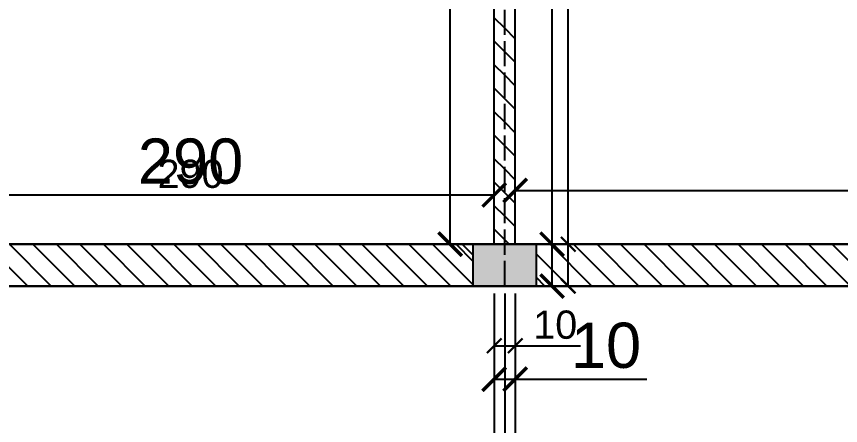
# Model space of a CAD drawing. Header units: millimetres. Extents: x -26398 to 135532, y -376633 to 43268.
# Drawn here: x 9203.9 to 9597.4, y -358941.6 to -358746.1 of the extents above; entities that cross this region are included whole.
import ezdxf

# ---------------------------------------------------------------- set-up
doc = ezdxf.new("R2010")
doc.units = ezdxf.units.MM
doc.linetypes.add('ACAD_ISO02W100', pattern=[15, 12, -3])
for name, color, linetype in [('0 @ 5', 7, 'Continuous'), ('0 @ 8', 7, 'Continuous'), ('trục chia', 160, 'ACAD_ISO02W100'), ('TƯỜNG', 52, 'Continuous')]:
    doc.layers.add(name, color=color, linetype=linetype)
doc.styles.get("Standard").update_dxf_attribs({"font": 'arial.ttf'})
doc.dimstyles.new('SCALE dimmatbang', dxfattribs={"dimscale": 70, "dimtxt": 2.7, "dimasz": 1.4, "dimexe": 1.7, "dimexo": 0.7, "dimtad": 1, "dimtoh": 1, "dimdec": 1, "dimtxsty": 'Standard', "dimblk": 'ARCHTICK', "dimcen": 2.5, "dimclrd": 1, "dimclre": 256, "dimadec": 0, "dimazin": 0, "dimtfac": 1, "dimtdec": 1, "dimtmove": 0, "dimatfit": 3, "dimfxl": 1, "dimarcsym": 0})

# ---------------------------------------------------------------- blocks, each defined once
blk = doc.blocks.new('_ArchTick')
at = {"color": 0, "linetype": 'ByBlock', "const_width": 0.15}
blk.add_lwpolyline([(-0.5, -0.5), (0.5, 0.5)], dxfattribs=at)
blk = doc.blocks.new('*D7874')
at = {"color": 1, "lineweight": -2, "transparency": 16777216}
for p, q in [((9459.67, -358854.95), (9459.67, -358616.95)), ((9459.67, -358616.95), (9495.91, -358616.95)), ((9459.67, -358874.95), (9459.67, -358854.95))]:
    blk.add_line(p, q, dxfattribs=at)
at = {"lineweight": -2, "transparency": 16777216}
for p, q in [((9458.25, -358854.95), (9473.27, -358854.95)), ((9458.25, -358874.95), (9473.27, -358874.95))]:
    blk.add_line(p, q, dxfattribs=at)
at = {"layer": 'DEFPOINTS', "color": 0, "transparency": 16777216}
for p in [(9452.65, -358854.95), (9459.67, -358854.95), (9452.65, -358874.95)]:
    blk.add_point(p, dxfattribs=at)
at = {"color": 1, "lineweight": -2, "transparency": 16777216, "xscale": 11.2, "yscale": 11.2, "zscale": 11.2}
for p, rotation in [((9459.67, -358854.95), 90), ((9459.67, -358874.95), 270)]:
    blk.add_blockref('_ArchTick', p, dxfattribs=dict(at, rotation=rotation))
at = {"color": 0, "transparency": 16777216, "insert": (9480.29, -358600.92), "char_height": 21.6, "attachment_point": 5}
blk.add_mtext('20', dxfattribs=at)
blk = doc.blocks.new('*D7875')
at = {"color": 1, "lineweight": -2, "transparency": 16777216}
for p, q in [((9467.4, -358854.95), (9467.4, -358616.95)), ((9467.4, -358616.95), (9490.05, -358616.95)), ((9467.4, -358874.95), (9467.4, -358854.95))]:
    blk.add_line(p, q, dxfattribs=at)
at = {"lineweight": -2, "transparency": 16777216}
for p, q in [((9456.15, -358854.95), (9475.9, -358854.95)), ((9456.15, -358874.95), (9475.9, -358874.95))]:
    blk.add_line(p, q, dxfattribs=at)
at = {"layer": 'DEFPOINTS', "color": 0, "transparency": 16777216}
for p in [(9452.65, -358854.95), (9467.4, -358854.95), (9452.65, -358874.95)]:
    blk.add_point(p, dxfattribs=at)
at = {"color": 1, "lineweight": -2, "transparency": 16777216, "xscale": 7, "yscale": 7, "zscale": 7}
for p, rotation in [((9467.4, -358854.95), 90), ((9467.4, -358874.95), 270)]:
    blk.add_blockref('_ArchTick', p, dxfattribs=dict(at, rotation=rotation))
at = {"color": 0, "transparency": 16777216, "insert": (9480.29, -358606.93), "char_height": 13.5, "attachment_point": 5}
blk.add_mtext('20', dxfattribs=at)
blk = doc.blocks.new('*D7918')
at = {"lineweight": -2, "transparency": 16777216}
for p, q in [((9142.05, -358849.35), (9142.05, -358817.81)), ((9432.05, -358849.35), (9432.05, -358817.81))]:
    blk.add_line(p, q, dxfattribs=at)
at = {"color": 1, "lineweight": -2, "transparency": 16777216}
blk.add_line((9142.05, -358831.41), (9432.05, -358831.41), dxfattribs=at)
at = {"layer": 'DEFPOINTS', "color": 0, "transparency": 16777216}
for p in [(9432.05, -358831.41), (9142.05, -358854.95), (9432.05, -358854.95)]:
    blk.add_point(p, dxfattribs=at)
at = {"color": 1, "lineweight": -2, "transparency": 16777216, "xscale": 11.2, "yscale": 11.2, "zscale": 11.2, "rotation": 180}
blk.add_blockref('_ArchTick', (9142.05, -358831.41), dxfattribs=at)
at = {"color": 1, "lineweight": -2, "transparency": 16777216, "xscale": 11.2, "yscale": 11.2, "zscale": 11.2}
blk.add_blockref('_ArchTick', (9432.05, -358831.41), dxfattribs=at)
at = {"color": 0, "transparency": 16777216, "insert": (9287.05, -358815.39), "char_height": 21.6, "attachment_point": 5}
blk.add_mtext('290', dxfattribs=at)
blk = doc.blocks.new('*D7919')
at = {"lineweight": -2, "transparency": 16777216}
for p, q in [((9142.05, -358851.45), (9142.05, -358822.91)), ((9432.05, -358851.45), (9432.05, -358822.91))]:
    blk.add_line(p, q, dxfattribs=at)
at = {"color": 1, "lineweight": -2, "transparency": 16777216}
blk.add_line((9142.05, -358831.41), (9432.05, -358831.41), dxfattribs=at)
at = {"layer": 'DEFPOINTS', "color": 0, "transparency": 16777216}
for p in [(9432.05, -358831.41), (9142.05, -358854.95), (9432.05, -358854.95)]:
    blk.add_point(p, dxfattribs=at)
at = {"color": 1, "lineweight": -2, "transparency": 16777216, "xscale": 7, "yscale": 7, "zscale": 7, "rotation": 180}
blk.add_blockref('_ArchTick', (9142.05, -358831.41), dxfattribs=at)
at = {"color": 1, "lineweight": -2, "transparency": 16777216, "xscale": 7, "yscale": 7, "zscale": 7}
blk.add_blockref('_ArchTick', (9432.05, -358831.41), dxfattribs=at)
at = {"color": 0, "transparency": 16777216, "insert": (9287.05, -358821.4), "char_height": 13.5, "attachment_point": 5}
blk.add_mtext('290', dxfattribs=at)
blk = doc.blocks.new('*D7920')
at = {"lineweight": -2, "transparency": 16777216}
for p, q in [((9426.45, -358484.95), (9397.4, -358484.95)), ((9426.45, -358854.95), (9397.4, -358854.95))]:
    blk.add_line(p, q, dxfattribs=at)
at = {"color": 1, "lineweight": -2, "transparency": 16777216}
blk.add_line((9411, -358854.95), (9411, -358484.95), dxfattribs=at)
at = {"layer": 'DEFPOINTS', "color": 0, "transparency": 16777216}
for p in [(9411, -358484.95), (9432.05, -358484.95), (9432.05, -358854.95)]:
    blk.add_point(p, dxfattribs=at)
at = {"color": 1, "lineweight": -2, "transparency": 16777216, "xscale": 11.2, "yscale": 11.2, "zscale": 11.2}
for p, rotation in [((9411, -358484.95), 90), ((9411, -358854.95), 270)]:
    blk.add_blockref('_ArchTick', p, dxfattribs=dict(at, rotation=rotation))
at = {"color": 0, "transparency": 16777216, "insert": (9394.97, -358669.95), "char_height": 21.6, "attachment_point": 5, "rotation": 90}
blk.add_mtext('370', dxfattribs=at)
blk = doc.blocks.new('*D7921')
at = {"lineweight": -2, "transparency": 16777216}
for p, q in [((9428.55, -358484.95), (9402.5, -358484.95)), ((9428.55, -358854.95), (9402.5, -358854.95))]:
    blk.add_line(p, q, dxfattribs=at)
at = {"color": 1, "lineweight": -2, "transparency": 16777216}
blk.add_line((9411, -358854.95), (9411, -358484.95), dxfattribs=at)
at = {"layer": 'DEFPOINTS', "color": 0, "transparency": 16777216}
for p in [(9411, -358484.95), (9432.05, -358484.95), (9432.05, -358854.95)]:
    blk.add_point(p, dxfattribs=at)
at = {"color": 1, "lineweight": -2, "transparency": 16777216, "xscale": 7, "yscale": 7, "zscale": 7}
for p, rotation in [((9411, -358484.95), 90), ((9411, -358854.95), 270)]:
    blk.add_blockref('_ArchTick', p, dxfattribs=dict(at, rotation=rotation))
at = {"color": 0, "transparency": 16777216, "insert": (9400.98, -358669.95), "char_height": 13.5, "attachment_point": 5, "rotation": 90}
blk.add_mtext('370', dxfattribs=at)
blk = doc.blocks.new('*D7922')
at = {"lineweight": -2, "transparency": 16777216}
for p, q in [((9442.05, -358849.35), (9442.05, -358815.68)), ((10032.05, -358849.35), (10032.05, -358815.68))]:
    blk.add_line(p, q, dxfattribs=at)
at = {"color": 1, "lineweight": -2, "transparency": 16777216}
blk.add_line((9442.05, -358829.28), (10032.05, -358829.28), dxfattribs=at)
at = {"layer": 'DEFPOINTS', "color": 0, "transparency": 16777216}
for p in [(10032.05, -358829.28), (9442.05, -358854.95), (10032.05, -358854.95)]:
    blk.add_point(p, dxfattribs=at)
at = {"color": 1, "lineweight": -2, "transparency": 16777216, "xscale": 11.2, "yscale": 11.2, "zscale": 11.2, "rotation": 180}
blk.add_blockref('_ArchTick', (9442.05, -358829.28), dxfattribs=at)
at = {"color": 1, "lineweight": -2, "transparency": 16777216, "xscale": 11.2, "yscale": 11.2, "zscale": 11.2}
blk.add_blockref('_ArchTick', (10032.05, -358829.28), dxfattribs=at)
at = {"color": 0, "transparency": 16777216, "insert": (9737.05, -358813.26), "char_height": 21.6, "attachment_point": 5}
blk.add_mtext('590', dxfattribs=at)
blk = doc.blocks.new('*D7923')
at = {"lineweight": -2, "transparency": 16777216}
for p, q in [((9442.05, -358851.45), (9442.05, -358820.78)), ((10032.05, -358851.45), (10032.05, -358820.78))]:
    blk.add_line(p, q, dxfattribs=at)
at = {"color": 1, "lineweight": -2, "transparency": 16777216}
blk.add_line((9442.05, -358829.28), (10032.05, -358829.28), dxfattribs=at)
at = {"layer": 'DEFPOINTS', "color": 0, "transparency": 16777216}
for p in [(10032.05, -358829.28), (9442.05, -358854.95), (10032.05, -358854.95)]:
    blk.add_point(p, dxfattribs=at)
at = {"color": 1, "lineweight": -2, "transparency": 16777216, "xscale": 7, "yscale": 7, "zscale": 7, "rotation": 180}
blk.add_blockref('_ArchTick', (9442.05, -358829.28), dxfattribs=at)
at = {"color": 1, "lineweight": -2, "transparency": 16777216, "xscale": 7, "yscale": 7, "zscale": 7}
blk.add_blockref('_ArchTick', (10032.05, -358829.28), dxfattribs=at)
at = {"color": 0, "transparency": 16777216, "insert": (9737.05, -358819.27), "char_height": 13.5, "attachment_point": 5}
blk.add_mtext('590', dxfattribs=at)
blk = doc.blocks.new('*D7753')
at = {"lineweight": -2, "transparency": 16777216}
for p, q in [((9142.05, -358880.55), (9142.05, -358990.54)), ((9432.05, -358880.55), (9432.05, -358990.54))]:
    blk.add_line(p, q, dxfattribs=at)
at = {"color": 1, "lineweight": -2, "transparency": 16777216}
blk.add_line((9142.05, -358976.94), (9432.05, -358976.94), dxfattribs=at)
at = {"layer": 'DEFPOINTS', "color": 0, "transparency": 16777216}
for p in [(9142.05, -358874.95), (9432.05, -358874.95), (9432.05, -358976.94)]:
    blk.add_point(p, dxfattribs=at)
at = {"color": 1, "lineweight": -2, "transparency": 16777216, "xscale": 11.2, "yscale": 11.2, "zscale": 11.2, "rotation": 180}
blk.add_blockref('_ArchTick', (9142.05, -358976.94), dxfattribs=at)
at = {"color": 1, "lineweight": -2, "transparency": 16777216, "xscale": 11.2, "yscale": 11.2, "zscale": 11.2}
blk.add_blockref('_ArchTick', (9432.05, -358976.94), dxfattribs=at)
at = {"color": 0, "transparency": 16777216, "insert": (9287.05, -358960.91), "char_height": 21.6, "attachment_point": 5}
blk.add_mtext('290', dxfattribs=at)
blk = doc.blocks.new('*D7754')
at = {"lineweight": -2, "transparency": 16777216}
for p, q in [((9142.05, -358878.45), (9142.05, -358985.44)), ((9432.05, -358878.45), (9432.05, -358985.44))]:
    blk.add_line(p, q, dxfattribs=at)
at = {"color": 1, "lineweight": -2, "transparency": 16777216}
blk.add_line((9142.05, -358976.94), (9432.05, -358976.94), dxfattribs=at)
at = {"layer": 'DEFPOINTS', "color": 0, "transparency": 16777216}
for p in [(9142.05, -358874.95), (9432.05, -358874.95), (9432.05, -358976.94)]:
    blk.add_point(p, dxfattribs=at)
at = {"color": 1, "lineweight": -2, "transparency": 16777216, "xscale": 7, "yscale": 7, "zscale": 7, "rotation": 180}
blk.add_blockref('_ArchTick', (9142.05, -358976.94), dxfattribs=at)
at = {"color": 1, "lineweight": -2, "transparency": 16777216, "xscale": 7, "yscale": 7, "zscale": 7}
blk.add_blockref('_ArchTick', (9432.05, -358976.94), dxfattribs=at)
at = {"color": 0, "transparency": 16777216, "insert": (9287.05, -358966.92), "char_height": 13.5, "attachment_point": 5}
blk.add_mtext('290', dxfattribs=at)
blk = doc.blocks.new('*D7755')
at = {"lineweight": -2, "transparency": 16777216}
for p, q in [((9442.05, -358880.55), (9442.05, -358990.54)), ((10032.05, -358880.55), (10032.05, -358990.54))]:
    blk.add_line(p, q, dxfattribs=at)
at = {"color": 1, "lineweight": -2, "transparency": 16777216}
blk.add_line((9442.05, -358976.94), (10032.05, -358976.94), dxfattribs=at)
at = {"layer": 'DEFPOINTS', "color": 0, "transparency": 16777216}
for p in [(9442.05, -358874.95), (10032.05, -358874.95), (10032.05, -358976.94)]:
    blk.add_point(p, dxfattribs=at)
at = {"color": 1, "lineweight": -2, "transparency": 16777216, "xscale": 11.2, "yscale": 11.2, "zscale": 11.2, "rotation": 180}
blk.add_blockref('_ArchTick', (9442.05, -358976.94), dxfattribs=at)
at = {"color": 1, "lineweight": -2, "transparency": 16777216, "xscale": 11.2, "yscale": 11.2, "zscale": 11.2}
blk.add_blockref('_ArchTick', (10032.05, -358976.94), dxfattribs=at)
at = {"color": 0, "transparency": 16777216, "insert": (9737.05, -358960.91), "char_height": 21.6, "attachment_point": 5}
blk.add_mtext('590', dxfattribs=at)
blk = doc.blocks.new('*D7756')
at = {"lineweight": -2, "transparency": 16777216}
for p, q in [((9442.05, -358878.45), (9442.05, -358985.44)), ((10032.05, -358878.45), (10032.05, -358985.44))]:
    blk.add_line(p, q, dxfattribs=at)
at = {"color": 1, "lineweight": -2, "transparency": 16777216}
blk.add_line((9442.05, -358976.94), (10032.05, -358976.94), dxfattribs=at)
at = {"layer": 'DEFPOINTS', "color": 0, "transparency": 16777216}
for p in [(9442.05, -358874.95), (10032.05, -358874.95), (10032.05, -358976.94)]:
    blk.add_point(p, dxfattribs=at)
at = {"color": 1, "lineweight": -2, "transparency": 16777216, "xscale": 7, "yscale": 7, "zscale": 7, "rotation": 180}
blk.add_blockref('_ArchTick', (9442.05, -358976.94), dxfattribs=at)
at = {"color": 1, "lineweight": -2, "transparency": 16777216, "xscale": 7, "yscale": 7, "zscale": 7}
blk.add_blockref('_ArchTick', (10032.05, -358976.94), dxfattribs=at)
at = {"color": 0, "transparency": 16777216, "insert": (9737.05, -358966.92), "char_height": 13.5, "attachment_point": 5}
blk.add_mtext('590', dxfattribs=at)
blk = doc.blocks.new('*D7773')
at = {"lineweight": -2, "transparency": 16777216}
for p, q in [((9432.05, -358880.55), (9432.05, -358933.01)), ((9442.05, -358880.55), (9442.05, -358933.01))]:
    blk.add_line(p, q, dxfattribs=at)
at = {"color": 1, "lineweight": -2, "transparency": 16777216}
for p, q in [((9432.05, -358919.41), (9442.05, -358919.41)), ((9442.05, -358919.41), (9504.85, -358919.41))]:
    blk.add_line(p, q, dxfattribs=at)
at = {"layer": 'DEFPOINTS', "color": 0, "transparency": 16777216}
for p in [(9432.05, -358874.95), (9442.05, -358874.95), (9442.05, -358919.41)]:
    blk.add_point(p, dxfattribs=at)
at = {"color": 1, "lineweight": -2, "transparency": 16777216, "xscale": 11.2, "yscale": 11.2, "zscale": 11.2, "rotation": 180}
blk.add_blockref('_ArchTick', (9432.05, -358919.41), dxfattribs=at)
at = {"color": 1, "lineweight": -2, "transparency": 16777216, "xscale": 11.2, "yscale": 11.2, "zscale": 11.2}
blk.add_blockref('_ArchTick', (9442.05, -358919.41), dxfattribs=at)
at = {"color": 0, "transparency": 16777216, "insert": (9485.43, -358903.38), "char_height": 21.6, "attachment_point": 5}
blk.add_mtext('10', dxfattribs=at)
blk = doc.blocks.new('*D7774')
at = {"lineweight": -2, "transparency": 16777216}
for p, q in [((9432.05, -358878.45), (9432.05, -358911.98)), ((9442.05, -358878.45), (9442.05, -358911.98))]:
    blk.add_line(p, q, dxfattribs=at)
at = {"color": 1, "lineweight": -2, "transparency": 16777216}
for p, q in [((9432.05, -358903.48), (9442.05, -358903.48)), ((9442.05, -358903.48), (9473.32, -358903.48))]:
    blk.add_line(p, q, dxfattribs=at)
at = {"layer": 'DEFPOINTS', "color": 0, "transparency": 16777216}
for p in [(9432.05, -358874.95), (9442.05, -358874.95), (9442.05, -358903.48)]:
    blk.add_point(p, dxfattribs=at)
at = {"color": 1, "lineweight": -2, "transparency": 16777216, "xscale": 7, "yscale": 7, "zscale": 7, "rotation": 180}
blk.add_blockref('_ArchTick', (9432.05, -358903.48), dxfattribs=at)
at = {"color": 1, "lineweight": -2, "transparency": 16777216, "xscale": 7, "yscale": 7, "zscale": 7}
blk.add_blockref('_ArchTick', (9442.05, -358903.48), dxfattribs=at)
at = {"color": 0, "transparency": 16777216, "insert": (9461.18, -358893.47), "char_height": 13.5, "attachment_point": 5}
blk.add_mtext('10', dxfattribs=at)
blk = doc.blocks.new('*D7719')
at = {"lineweight": -2, "transparency": 16777216}
for p, q in [((9137.05, -358880.55), (9137.05, -359105.27)), ((9437.05, -358880.55), (9437.05, -359105.27))]:
    blk.add_line(p, q, dxfattribs=at)
at = {"color": 1, "lineweight": -2, "transparency": 16777216}
blk.add_line((9137.05, -359091.67), (9437.05, -359091.67), dxfattribs=at)
at = {"layer": 'DEFPOINTS', "color": 0, "transparency": 16777216}
for p in [(9137.05, -358874.95), (9437.05, -358874.95), (9437.05, -359091.67)]:
    blk.add_point(p, dxfattribs=at)
at = {"color": 1, "lineweight": -2, "transparency": 16777216, "xscale": 11.2, "yscale": 11.2, "zscale": 11.2, "rotation": 180}
blk.add_blockref('_ArchTick', (9137.05, -359091.67), dxfattribs=at)
at = {"color": 1, "lineweight": -2, "transparency": 16777216, "xscale": 11.2, "yscale": 11.2, "zscale": 11.2}
blk.add_blockref('_ArchTick', (9437.05, -359091.67), dxfattribs=at)
at = {"color": 0, "transparency": 16777216, "insert": (9287.05, -359075.63), "char_height": 21.6, "attachment_point": 5}
blk.add_mtext('300', dxfattribs=at)
blk = doc.blocks.new('*D7720')
at = {"lineweight": -2, "transparency": 16777216}
for p, q in [((9137.05, -358878.45), (9137.05, -359100.17)), ((9437.05, -358878.45), (9437.05, -359100.17))]:
    blk.add_line(p, q, dxfattribs=at)
at = {"color": 1, "lineweight": -2, "transparency": 16777216}
blk.add_line((9137.05, -359091.67), (9437.05, -359091.67), dxfattribs=at)
at = {"layer": 'DEFPOINTS', "color": 0, "transparency": 16777216}
for p in [(9137.05, -358874.95), (9437.05, -358874.95), (9437.05, -359091.67)]:
    blk.add_point(p, dxfattribs=at)
at = {"color": 1, "lineweight": -2, "transparency": 16777216, "xscale": 7, "yscale": 7, "zscale": 7, "rotation": 180}
blk.add_blockref('_ArchTick', (9137.05, -359091.67), dxfattribs=at)
at = {"color": 1, "lineweight": -2, "transparency": 16777216, "xscale": 7, "yscale": 7, "zscale": 7}
blk.add_blockref('_ArchTick', (9437.05, -359091.67), dxfattribs=at)
at = {"color": 0, "transparency": 16777216, "insert": (9287.05, -359081.65), "char_height": 13.5, "attachment_point": 5}
blk.add_mtext('300', dxfattribs=at)
blk = doc.blocks.new('*D7721')
at = {"lineweight": -2, "transparency": 16777216}
for p, q in [((9437.05, -358880.55), (9437.05, -359105.27)), ((10037.05, -358880.55), (10037.05, -359105.27))]:
    blk.add_line(p, q, dxfattribs=at)
at = {"color": 1, "lineweight": -2, "transparency": 16777216}
blk.add_line((9437.05, -359091.67), (10037.05, -359091.67), dxfattribs=at)
at = {"layer": 'DEFPOINTS', "color": 0, "transparency": 16777216}
for p in [(9437.05, -358874.95), (10037.05, -358874.95), (10037.05, -359091.67)]:
    blk.add_point(p, dxfattribs=at)
at = {"color": 1, "lineweight": -2, "transparency": 16777216, "xscale": 11.2, "yscale": 11.2, "zscale": 11.2, "rotation": 180}
blk.add_blockref('_ArchTick', (9437.05, -359091.67), dxfattribs=at)
at = {"color": 1, "lineweight": -2, "transparency": 16777216, "xscale": 11.2, "yscale": 11.2, "zscale": 11.2}
blk.add_blockref('_ArchTick', (10037.05, -359091.67), dxfattribs=at)
at = {"color": 0, "transparency": 16777216, "insert": (9737.05, -359075.64), "char_height": 21.6, "attachment_point": 5}
blk.add_mtext('600', dxfattribs=at)
blk = doc.blocks.new('*D7722')
at = {"lineweight": -2, "transparency": 16777216}
for p, q in [((9437.05, -358878.45), (9437.05, -359100.17)), ((10037.05, -358878.45), (10037.05, -359100.17))]:
    blk.add_line(p, q, dxfattribs=at)
at = {"color": 1, "lineweight": -2, "transparency": 16777216}
blk.add_line((9437.05, -359091.67), (10037.05, -359091.67), dxfattribs=at)
at = {"layer": 'DEFPOINTS', "color": 0, "transparency": 16777216}
for p in [(9437.05, -358874.95), (10037.05, -358874.95), (10037.05, -359091.67)]:
    blk.add_point(p, dxfattribs=at)
at = {"color": 1, "lineweight": -2, "transparency": 16777216, "xscale": 7, "yscale": 7, "zscale": 7, "rotation": 180}
blk.add_blockref('_ArchTick', (9437.05, -359091.67), dxfattribs=at)
at = {"color": 1, "lineweight": -2, "transparency": 16777216, "xscale": 7, "yscale": 7, "zscale": 7}
blk.add_blockref('_ArchTick', (10037.05, -359091.67), dxfattribs=at)
at = {"color": 0, "transparency": 16777216, "insert": (9737.05, -359081.65), "char_height": 13.5, "attachment_point": 5}
blk.add_mtext('600', dxfattribs=at)
blk = doc.blocks.new('*U9179')
at = {"layer": '0 @ 5'}
dim = blk.add_linear_dim(base=(9467.4, -358854.95), p1=(9452.65, -358874.95), p2=(9452.65, -358854.95), angle=90, dimstyle='SCALE dimmatbang', override={"dimscale": 5, "dimtix": 0, "dimtofl": 1, "dimtmove": 0, "dimatfit": 3}, dxfattribs=at)
dim.commit()
dim.dimension.update_dxf_attribs({"geometry": '*D7875', "text_midpoint": (9480.29, -358616.95), "dimtype": 128})
at = {"layer": '0 @ 8'}
dim = blk.add_linear_dim(base=(9459.67, -358854.95), p1=(9452.65, -358874.95), p2=(9452.65, -358854.95), angle=90, dimstyle='SCALE dimmatbang', override={"dimscale": 8, "dimtix": 0, "dimtofl": 1, "dimtmove": 0, "dimatfit": 3}, dxfattribs=at)
dim.commit()
dim.dimension.update_dxf_attribs({"geometry": '*D7874', "text_midpoint": (9480.29, -358616.95), "dimtype": 128})
blk = doc.blocks.new('*U9254')
at = {"layer": '0 @ 5'}
dim = blk.add_linear_dim(base=(9432.05, -358831.41), p1=(9142.05, -358854.95), p2=(9432.05, -358854.95), angle=180, dimstyle='SCALE dimmatbang', override={"dimscale": 5, "dimtix": 0, "dimtofl": 1, "dimtmove": 0, "dimatfit": 3}, dxfattribs=at)
dim.commit()
dim.dimension.update_dxf_attribs({"geometry": '*D7919', "text_midpoint": (9287.05, -358821.4)})
at = {"layer": '0 @ 8'}
dim = blk.add_linear_dim(base=(9432.05, -358831.41), p1=(9142.05, -358854.95), p2=(9432.05, -358854.95), angle=180, dimstyle='SCALE dimmatbang', override={"dimscale": 8, "dimtix": 0, "dimtofl": 1, "dimtmove": 0, "dimatfit": 3}, dxfattribs=at)
dim.commit()
dim.dimension.update_dxf_attribs({"geometry": '*D7918', "text_midpoint": (9287.05, -358815.39)})
blk = doc.blocks.new('*U9255')
at = {"layer": '0 @ 5'}
dim = blk.add_linear_dim(base=(9411, -358484.95), p1=(9432.05, -358854.95), p2=(9432.05, -358484.95), angle=90, dimstyle='SCALE dimmatbang', override={"dimscale": 5, "dimtix": 0, "dimtofl": 1, "dimtmove": 0, "dimatfit": 3}, dxfattribs=at)
dim.commit()
dim.dimension.update_dxf_attribs({"geometry": '*D7921', "text_midpoint": (9400.98, -358669.95)})
at = {"layer": '0 @ 8'}
dim = blk.add_linear_dim(base=(9411, -358484.95), p1=(9432.05, -358854.95), p2=(9432.05, -358484.95), angle=90, dimstyle='SCALE dimmatbang', override={"dimscale": 8, "dimtix": 0, "dimtofl": 1, "dimtmove": 0, "dimatfit": 3}, dxfattribs=at)
dim.commit()
dim.dimension.update_dxf_attribs({"geometry": '*D7920', "text_midpoint": (9394.97, -358669.95)})
blk = doc.blocks.new('*U9256')
at = {"layer": '0 @ 5'}
dim = blk.add_linear_dim(base=(10032.05, -358829.28), p1=(9442.05, -358854.95), p2=(10032.05, -358854.95), angle=180, dimstyle='SCALE dimmatbang', override={"dimscale": 5, "dimtix": 0, "dimtofl": 1, "dimtmove": 0, "dimatfit": 3}, dxfattribs=at)
dim.commit()
dim.dimension.update_dxf_attribs({"geometry": '*D7923', "text_midpoint": (9737.05, -358819.27)})
at = {"layer": '0 @ 8'}
dim = blk.add_linear_dim(base=(10032.05, -358829.28), p1=(9442.05, -358854.95), p2=(10032.05, -358854.95), angle=180, dimstyle='SCALE dimmatbang', override={"dimscale": 8, "dimtix": 0, "dimtofl": 1, "dimtmove": 0, "dimatfit": 3}, dxfattribs=at)
dim.commit()
dim.dimension.update_dxf_attribs({"geometry": '*D7922', "text_midpoint": (9737.05, -358813.26)})
blk = doc.blocks.new('*U9301')
at = {"layer": '0 @ 5'}
dim = blk.add_linear_dim(base=(9432.05, -358976.94), p1=(9142.05, -358874.95), p2=(9432.05, -358874.95), angle=180, dimstyle='SCALE dimmatbang', override={"dimscale": 5, "dimtix": 0, "dimtofl": 1, "dimtmove": 0, "dimatfit": 3}, dxfattribs=at)
dim.commit()
dim.dimension.update_dxf_attribs({"geometry": '*D7754', "text_midpoint": (9287.05, -358966.92)})
at = {"layer": '0 @ 8'}
dim = blk.add_linear_dim(base=(9432.05, -358976.94), p1=(9142.05, -358874.95), p2=(9432.05, -358874.95), angle=180, dimstyle='SCALE dimmatbang', override={"dimscale": 8, "dimtix": 0, "dimtofl": 1, "dimtmove": 0, "dimatfit": 3}, dxfattribs=at)
dim.commit()
dim.dimension.update_dxf_attribs({"geometry": '*D7753', "text_midpoint": (9287.05, -358960.91)})
blk = doc.blocks.new('*U9302')
at = {"layer": '0 @ 5'}
dim = blk.add_linear_dim(base=(10032.05, -358976.94), p1=(9442.05, -358874.95), p2=(10032.05, -358874.95), angle=180, dimstyle='SCALE dimmatbang', override={"dimscale": 5, "dimtix": 0, "dimtofl": 1, "dimtmove": 0, "dimatfit": 3}, dxfattribs=at)
dim.commit()
dim.dimension.update_dxf_attribs({"geometry": '*D7756', "text_midpoint": (9737.05, -358966.92)})
at = {"layer": '0 @ 8'}
dim = blk.add_linear_dim(base=(10032.05, -358976.94), p1=(9442.05, -358874.95), p2=(10032.05, -358874.95), angle=180, dimstyle='SCALE dimmatbang', override={"dimscale": 8, "dimtix": 0, "dimtofl": 1, "dimtmove": 0, "dimatfit": 3}, dxfattribs=at)
dim.commit()
dim.dimension.update_dxf_attribs({"geometry": '*D7755', "text_midpoint": (9737.05, -358960.91)})
blk = doc.blocks.new('*U9311')
at = {"layer": '0 @ 5'}
dim = blk.add_linear_dim(base=(9442.05, -358903.48), p1=(9432.05, -358874.95), p2=(9442.05, -358874.95), angle=180, dimstyle='SCALE dimmatbang', override={"dimscale": 5, "dimtix": 0, "dimtofl": 1, "dimtmove": 0, "dimatfit": 3}, dxfattribs=at)
dim.commit()
dim.dimension.update_dxf_attribs({"geometry": '*D7774', "text_midpoint": (9461.18, -358893.47)})
at = {"layer": '0 @ 8'}
dim = blk.add_linear_dim(base=(9442.05, -358919.41), p1=(9432.05, -358874.95), p2=(9442.05, -358874.95), angle=180, dimstyle='SCALE dimmatbang', override={"dimscale": 8, "dimtix": 0, "dimtofl": 1, "dimtmove": 0, "dimatfit": 3}, dxfattribs=at)
dim.commit()
dim.dimension.update_dxf_attribs({"geometry": '*D7773', "text_midpoint": (9485.43, -358919.41), "dimtype": 128})
blk = doc.blocks.new('*U9320')
at = {"layer": '0 @ 5'}
dim = blk.add_linear_dim(base=(9437.05, -359091.67), p1=(9137.05, -358874.95), p2=(9437.05, -358874.95), angle=180, dimstyle='SCALE dimmatbang', override={"dimscale": 5, "dimtix": 0, "dimtofl": 1, "dimtmove": 0, "dimatfit": 3}, dxfattribs=at)
dim.commit()
dim.dimension.update_dxf_attribs({"geometry": '*D7720', "text_midpoint": (9287.05, -359081.65)})
at = {"layer": '0 @ 8'}
dim = blk.add_linear_dim(base=(9437.05, -359091.67), p1=(9137.05, -358874.95), p2=(9437.05, -358874.95), angle=180, dimstyle='SCALE dimmatbang', override={"dimscale": 8, "dimtix": 0, "dimtofl": 1, "dimtmove": 0, "dimatfit": 3}, dxfattribs=at)
dim.commit()
dim.dimension.update_dxf_attribs({"geometry": '*D7719', "text_midpoint": (9287.05, -359075.63)})
blk = doc.blocks.new('*U9321')
at = {"layer": '0 @ 5'}
dim = blk.add_linear_dim(base=(10037.05, -359091.67), p1=(9437.05, -358874.95), p2=(10037.05, -358874.95), angle=180, dimstyle='SCALE dimmatbang', override={"dimscale": 5, "dimtix": 0, "dimtofl": 1, "dimtmove": 0, "dimatfit": 3}, dxfattribs=at)
dim.commit()
dim.dimension.update_dxf_attribs({"geometry": '*D7722', "text_midpoint": (9737.05, -359081.65)})
at = {"layer": '0 @ 8'}
dim = blk.add_linear_dim(base=(10037.05, -359091.67), p1=(9437.05, -358874.95), p2=(10037.05, -358874.95), angle=180, dimstyle='SCALE dimmatbang', override={"dimscale": 8, "dimtix": 0, "dimtofl": 1, "dimtmove": 0, "dimatfit": 3}, dxfattribs=at)
dim.commit()
dim.dimension.update_dxf_attribs({"geometry": '*D7721', "text_midpoint": (9737.05, -359075.64)})

msp = doc.modelspace()

# ---------------------------------------------------------------- hatches: boundary and pattern name
h = msp.add_hatch(color=1)
h.dxf.hatch_style = 1
h.paths.add_polyline_path([(9422.05, -358874.95), (9452.05, -358874.95), (9452.05, -358854.95), (9422.05, -358854.95)])
at = {"layer": 'TƯỜNG'}
h = msp.add_hatch(dxfattribs=at)
h.set_pattern_fill('ANSI31', color=256, scale=2.5, angle=90)
h.set_pattern_definition([(135, (-202.924, -361103.396), (-5.61266, -5.61266), [])])
h.paths.add_polyline_path([(10837.05, -358854.95), (10837.05, -358874.95), (11027.42, -358874.95), (11027.42, -358854.95)])
h.paths.add_polyline_path([(10817.05, -358484.95), (10817.05, -358854.95), (10837.05, -358854.95), (10837.05, -358484.95)])
h.paths.add_polyline_path([(10637.05, -358854.95), (10452.05, -358854.95), (10452.05, -358874.95), (10817.05, -358874.95), (10817.05, -358854.95)])
h.paths.add_polyline_path([(11057.42, -358854.95), (11057.42, -358874.95), (11237.05, -358874.95), (11237.05, -358854.95)])
h.paths.add_polyline_path([(11237.05, -358854.95), (11237.05, -358874.95), (11417.05, -358874.95), (11417.05, -358854.95)])
h.paths.add_polyline_path([(10052.05, -358854.95), (10052.05, -358874.95), (10422.05, -358874.95), (10422.05, -358854.95)])
h.paths.add_polyline_path([(9452.05, -358854.95), (9452.05, -358874.95), (10022.05, -358874.95), (10022.05, -358854.95)])
h.paths.add_polyline_path([(9152.05, -358854.95), (9152.05, -358874.95), (9422.05, -358874.95), (9422.05, -358860.23), (9416.76, -358854.95)])
h.paths.add_polyline_path([(8852.05, -358854.95), (8852.05, -358873.95), (8853.05, -358874.95), (9122.05, -358874.95), (9122.05, -358854.95)])
h.paths.add_polyline_path([(8257.05, -358854.95), (8257.05, -358874.95), (8822.05, -358874.95), (8822.05, -358855.17), (8821.82, -358854.95)])
h.paths.add_polyline_path([(7936.42, -358854.95), (7437.05, -358854.95), (7437.05, -358874.95), (8237.05, -358874.95), (8237.05, -358854.95), (8042.05, -358854.95)])

# ---------------------------------------------------------------- linework, layer by layer
at = {"linetype": 'Continuous'}
for p, q in [((9437.05, -358751.75), (9432.05, -358746.75)), ((9442.05, -358756.75), (9437.05, -358751.75)), ((9437.05, -358762.98), (9432.05, -358757.98)), ((9442.05, -358767.98), (9437.05, -358762.98)), ((9437.05, -358774.21), (9432.05, -358769.21)), ((9442.05, -358779.21), (9437.05, -358774.21)), ((9437.05, -358785.43), (9432.05, -358780.43)), ((9442.05, -358790.43), (9437.05, -358785.43)), ((9437.05, -358796.66), (9432.05, -358791.66)), ((9442.05, -358801.66), (9437.05, -358796.66)), ((9437.05, -358807.88), (9432.05, -358802.88)), ((9442.05, -358812.88), (9437.05, -358807.88)), ((9437.05, -358819.11), (9432.05, -358814.11)), ((9442.05, -358824.11), (9437.05, -358819.11)), ((9437.05, -358830.33), (9432.05, -358825.33)), ((9442.05, -358835.33), (9437.05, -358830.33)), ((9437.05, -358841.56), (9432.05, -358836.56)), ((9442.05, -358846.56), (9437.05, -358841.56)), ((9437.05, -358852.78), (9432.05, -358847.78)), ((9422.05, -358860.23), (9416.76, -358854.95)), ((9439.21, -358854.95), (9437.05, -358852.78))]:
    msp.add_line(p, q, dxfattribs=at)
for points in [[(9442.05, -358854.95), (9442.05, -358484.95), (10032.05, -358484.95), (10032.05, -358854.95)], [(9452.05, -358854.95), (9452.05, -358874.95), (9422.05, -358874.95), (9422.05, -358854.95)]]:
    msp.add_lwpolyline(points, close=True)
at = {"layer": 'trục chia'}
msp.add_line((9437.05, -358874.95), (9437.05, -358474.95), dxfattribs=at)
at = {"layer": 'TƯỜNG'}
for p, q in [((9432.05, -358854.95), (9432.05, -358474.95)), ((9442.05, -358854.95), (9442.05, -358474.95)), ((7437.05, -358854.95), (11237.05, -358854.95)), ((10817.05, -358854.95), (8257.05, -358854.95)), ((7437.05, -358874.95), (11237.05, -358874.95)), ((10837.05, -358874.95), (8237.05, -358874.95))]:
    msp.add_line(p, q, dxfattribs=at)

# ---------------------------------------------------------------- block references
for name in ['*U9255', '*U9179', '*U9254', '*U9256', '*U9320', '*U9301', '*U9311', '*U9321', '*U9302']:
    msp.add_blockref(name, (0, 0))

doc.saveas('drawing.dxf')
